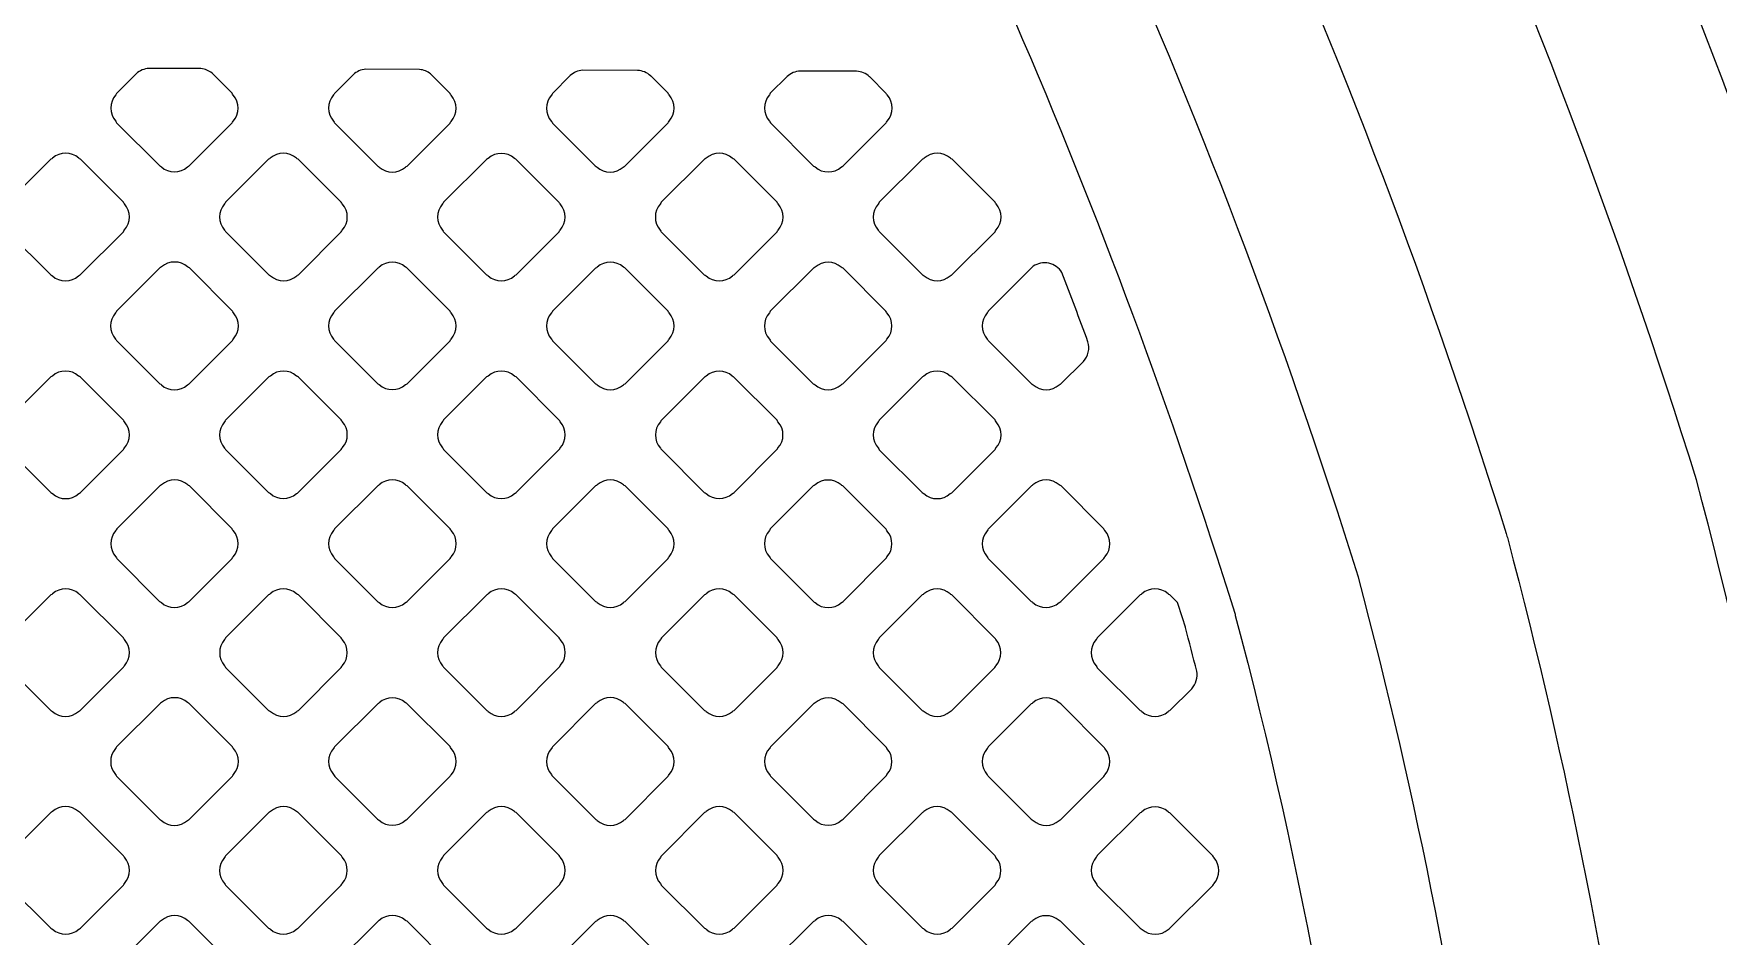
# Model space of a CAD drawing. Extents: x 0 to 248, y 0 to 175.
# Drawn here: x 90.812 to 92.479, y 138.831 to 139.725 of the extents above; entities that cross this region are included whole.
import ezdxf

# ---------------------------------------------------------------- set-up
doc = ezdxf.new("R2010")
doc.units = 0
doc.layers.add('gbr-dxf', color=7, linetype='Continuous')

msp = doc.modelspace()

# ---------------------------------------------------------------- linework, layer by layer
at = {"layer": 'gbr-dxf', "linetype": 'Continuous'}
for points in [[(89.1595, 143.3421), (90.7355, 141.766, -0.008796), (90.7372, 141.7644, -0.121203), (92.2687, 139.2299, -0.018451), (92.2702, 139.2246, -0.064075), (92.4499, 137.8593, -0.053804), (92.4513, 137.843), (92.4513, 132.3047, -0.007914)], [(92.2989, 132.3067), (92.2989, 137.8311, -0.053095), (92.2976, 137.8471, 0.064692), (92.1226, 139.1867, 0.121202), (90.6277, 141.6583, -0.008636), (90.6261, 141.6599), (89.0545, 143.2315, -0.013659)], [(91.9697, 142.8972, -0.195845), (94.1545, 137.5371, -0.014149), (94.1546, 137.5351), (94.1546, 135.853, -0.025288), (94.1545, 135.8492, 0.157439), (94.5628, 134.5893, 0.219385), (94.7483, 134.5038, -0.014355), (94.7503, 134.5037, -0.010806), (94.7589, 134.5039, -0.414223), (94.9621, 134.3007, -0.414223), (94.7589, 134.0975, -0.414223), (94.5557, 134.3007, -0.043561), (94.5587, 134.3358, -0.012185), (94.559, 134.3374, 0.044234), (94.563, 134.3803, -0.010298), (94.563, 134.3816, 0.140494), (94.526, 134.5108, -0.004442), (94.5028, 134.5423), (94.5026, 134.5425, -0.158008), (94.0783, 135.8515, -0.014071), (94.0784, 135.8534), (94.0784, 137.5331, -0.014135), (94.0783, 137.5351, 0.196009), (91.9132, 142.846, -0.019381)], [(91.7264, 142.7566, -0.122231), (93.6151, 139.6209, -0.016533), (93.6165, 139.6162, -0.065936), (93.8516, 137.847, -0.007748), (93.8516, 137.845), (93.8516, 132.8925, -0.009724), (93.8515, 132.8898, 0.160485), (94.0703, 132.2309, 0.174527), (94.2731, 132.1404, -0.014827), (94.2774, 132.1399, -0.386382), (94.4611, 131.9377, -0.414223), (94.2579, 131.7345, -0.395614), (94.0551, 131.9247, 0.115459), (94.0073, 132.0661, -0.01735), (93.9524, 132.1341), (93.9522, 132.1344, -0.1621), (93.6991, 132.8904, -0.007849), (93.6991, 132.8924, -0.011836), (93.6992, 132.8958), (93.6992, 137.843, -0.007677), (93.6992, 137.845, 0.065927), (93.47, 139.5743, 0.12221), (91.6203, 142.6472, -0.008815)], [(91.4664, 142.4932, -0.121858), (93.2587, 139.5196, -0.022069), (93.2607, 139.5133, -0.065749), (93.4818, 137.845, -0.007767), (93.4817, 137.8431), (93.4817, 132.7818, -0.007602)], [(93.3293, 132.7837), (93.3293, 137.845, -0.007567), (93.3294, 137.8469, 0.065523), (93.1145, 139.4701), (93.1142, 139.4709, 0.122078), (91.3569, 142.3872, -0.008495)], [(91.2289, 142.2558, -0.121762), (92.9373, 139.4227, -0.017203), (92.9386, 139.4178, -0.065092), (93.1459, 137.8524, -0.030142), (93.1462, 137.8433), (93.1462, 132.1955, -0.009892)], [(92.9938, 132.1982), (92.9938, 137.8384, -0.02253), (92.9935, 137.8452, 0.065449), (92.791, 139.3798, 0.121763), (91.1195, 142.1497, -0.008691)], [(90.0561, 142.05), (90.5258, 141.5804), (90.526, 141.5801), (90.5378, 141.5683, -0.015153), (90.5388, 141.5673, -0.049411), (91.278, 140.6646, -0.015167), (91.2787, 140.6634, -0.044505), (91.7812, 139.7398, -0.034066), (91.7827, 139.7368, -0.026409), (92.0002, 139.1512, -0.024232), (92.0008, 139.149, -0.038163), (92.1418, 138.3821, -0.027081), (92.1421, 138.3795, -0.011465), (92.1613, 138.1459, -0.02516), (92.1615, 138.1435, -0.014496), (92.1703, 137.8472, -0.020601), (92.1704, 137.8453), (92.1704, 137.8452, -0.012792), (92.1703, 137.8441, 0.025204), (92.1715, 137.8238, -0.038327), (92.1716, 137.82), (92.1716, 137.7219)], [(90.983, 142.0102, -0.121503), (92.603, 139.3263, -0.017805), (92.6044, 139.3212, -0.064579), (92.7979, 137.8566, -0.044012), (92.7987, 137.8433), (92.7987, 132.1821, -0.007811)], [(92.6463, 132.184), (92.6463, 137.8341, -0.03661), (92.6455, 137.8452, 0.065137), (92.4568, 139.2832, 0.121503), (90.8736, 141.9041, -0.008636)]]:
    msp.add_lwpolyline(points, format="xyb", dxfattribs=at)
for points in [[(90.8935, 139.6639, 0.379206), (90.8935, 139.6379, -0.092348), (90.8944, 139.6363), (90.9371, 139.5937, -0.088202), (90.9386, 139.5928, 0.37981), (90.9646, 139.5928, -0.095956), (90.9662, 139.5937), (91.0087, 139.6362, -0.096332), (91.0097, 139.6379, 0.379423), (91.0097, 139.6638, -0.099643), (91.0087, 139.6656), (90.9888, 139.6854, 0.153499), (90.9778, 139.69), (90.9263, 139.6902, 0.175054), (90.9138, 139.6849), (90.9138, 139.6848), (90.8944, 139.6655, -0.096195)], [(91.1089, 139.6379, -0.095862), (91.1098, 139.6363), (91.1526, 139.5936, -0.091916), (91.1541, 139.5926, 0.379422), (91.1801, 139.5926, -0.095956), (91.1817, 139.5936), (91.2243, 139.6361, -0.096111), (91.2252, 139.6378, 0.379679), (91.2252, 139.6637, -0.096475), (91.2243, 139.6654), (91.2049, 139.6847, 0.149482), (91.194, 139.6891), (91.1408, 139.6893, 0.175573), (91.1283, 139.6839), (91.1099, 139.6655, -0.096627), (91.1089, 139.6639, 0.379357)], [(91.3244, 139.6378, -0.104392), (91.3255, 139.636), (91.3678, 139.5937, -0.10046), (91.3695, 139.5926, 0.379451), (91.3955, 139.5926, -0.096117), (91.3971, 139.5936), (91.4398, 139.6363, -0.095895), (91.4408, 139.6379, 0.37915), (91.4408, 139.6639, -0.103999), (91.4398, 139.6657), (91.423, 139.6824, -0.068747), (91.4225, 139.6828, 0.179645), (91.4096, 139.6882, -0.036407), (91.4094, 139.6882), (91.3552, 139.6884, 0.171419), (91.3431, 139.6831), (91.3254, 139.6654, -0.096627), (91.3244, 139.6638, 0.379731)], [(91.54, 139.6639, 0.379206), (91.54, 139.638, -0.096625), (91.541, 139.6363), (91.5837, 139.5936, -0.092233), (91.5852, 139.5927, 0.37981), (91.6112, 139.5927, -0.095956), (91.6128, 139.5937), (91.6555, 139.6363, -0.096332), (91.6565, 139.6379, 0.379631), (91.6565, 139.6639, -0.096117), (91.6555, 139.6655), (91.6393, 139.6817, -0.042219), (91.639, 139.6819, 0.179205), (91.6262, 139.6873), (91.5708, 139.6875, -0.03691), (91.5705, 139.6875, 0.182027), (91.5575, 139.6821), (91.5575, 139.6821), (91.5409, 139.6656, -0.096405)], [(90.7857, 139.5301, -0.087784), (90.7866, 139.5286), (90.8294, 139.4858, -0.083651), (90.8308, 139.4849, 0.37981), (90.8568, 139.4849, -0.095956), (90.8584, 139.4859), (90.9011, 139.5286, -0.096332), (90.9021, 139.5303, 0.37981), (90.9021, 139.5562, -0.092348), (90.9011, 139.5578), (90.8586, 139.6004, -0.096111), (90.8569, 139.6014, 0.379731), (90.831, 139.6014, -0.096458), (90.8293, 139.6004), (90.7867, 139.5577, -0.096627), (90.7857, 139.5561, 0.379731)], [(91.0012, 139.5302, -0.087848), (91.0021, 139.5287), (91.0448, 139.486, -0.10046), (91.0465, 139.485, 0.37981), (91.0725, 139.485, -0.096625), (91.0741, 139.486), (91.1166, 139.5285, -0.096111), (91.1176, 139.5301, 0.37981), (91.1176, 139.5561, -0.09253), (91.1166, 139.5577), (91.0739, 139.6004, -0.096423), (91.0723, 139.6013, 0.379731), (91.0463, 139.6013, -0.096458), (91.0447, 139.6003), (91.0021, 139.5578, -0.096627), (91.0012, 139.5562, 0.379731)], [(91.2167, 139.5301, -0.096475), (91.2177, 139.5284), (91.2603, 139.4859, -0.092289), (91.2618, 139.4849, 0.37981), (91.2878, 139.4849, -0.096625), (91.2894, 139.4859), (91.332, 139.5285, -0.096111), (91.333, 139.5301, 0.37981), (91.333, 139.5561, -0.083601), (91.3321, 139.5575), (91.2893, 139.6003, -0.088202), (91.2878, 139.6012, 0.379731), (91.2619, 139.6012, -0.096458), (91.2602, 139.6002), (91.2177, 139.5577, -0.096627), (91.2167, 139.5561, 0.379731)], [(91.4321, 139.5301, -0.096475), (91.4331, 139.5284), (91.4755, 139.4859, -0.108174), (91.4774, 139.4849, 0.37981), (91.5034, 139.4849, -0.096625), (91.505, 139.4859), (91.5477, 139.5285, -0.096332), (91.5486, 139.5301, 0.37981), (91.5486, 139.5561, -0.10047), (91.5476, 139.5578), (91.5051, 139.6003, -0.10399), (91.5033, 139.6013, 0.379731), (91.4774, 139.6013, -0.096458), (91.4757, 139.6003), (91.4331, 139.5577, -0.096627), (91.4321, 139.556, 0.379731)], [(91.6477, 139.5301, -0.083548), (91.6486, 139.5287), (91.6913, 139.486, -0.096328), (91.693, 139.485, 0.378897), (91.7189, 139.485, -0.096528), (91.7205, 139.4859), (91.7632, 139.5286, -0.095987), (91.7642, 139.5303, 0.378798), (91.7642, 139.5562, -0.096323), (91.7632, 139.5578), (91.7207, 139.6003, -0.100054), (91.719, 139.6013, 0.379778), (91.693, 139.6013, -0.096458), (91.6914, 139.6003), (91.6487, 139.5577, -0.096627), (91.6477, 139.556, 0.379357)], [(90.8933, 139.4483, 0.379249), (90.8934, 139.4224, -0.087848), (90.8943, 139.4209), (90.9372, 139.378, -0.083134), (90.9386, 139.3771, 0.379451), (90.9646, 139.3771, -0.096117), (90.9662, 139.3781), (91.009, 139.4208, -0.095895), (91.0099, 139.4225, 0.379201), (91.0099, 139.4484, -0.092636), (91.009, 139.45), (90.9663, 139.4927, -0.096627), (90.9646, 139.4937, 0.3795), (90.9387, 139.4937, -0.096614), (90.937, 139.4927), (90.8943, 139.45, -0.096195)], [(91.109, 139.4224, -0.095956), (91.11, 139.4208), (91.1526, 139.3782, -0.092126), (91.1542, 139.3773, 0.37981), (91.1801, 139.3773, -0.095956), (91.1818, 139.3782), (91.2243, 139.4207, -0.096332), (91.2252, 139.4224, 0.37981), (91.2252, 139.4483, -0.100285), (91.2242, 139.4501), (91.1817, 139.4926, -0.088207), (91.1802, 139.4936, 0.379731), (91.1542, 139.4936, -0.096723), (91.1526, 139.4926), (91.11, 139.45, -0.096857), (91.109, 139.4484, 0.379731)], [(91.3244, 139.4484, 0.37947), (91.3244, 139.4224, -0.100399), (91.3254, 139.4207), (91.368, 139.3781, -0.096627), (91.3697, 139.3771, 0.379451), (91.3956, 139.3771, -0.096117), (91.3973, 139.3781), (91.4398, 139.4206, -0.096206), (91.4408, 139.4223, 0.379201), (91.4408, 139.4482, -0.096458), (91.4398, 139.4499), (91.397, 139.4927, -0.083681), (91.3956, 139.4936, 0.379357), (91.3696, 139.4936, -0.096507), (91.368, 139.4926), (91.3254, 139.45, -0.096527)], [(91.54, 139.4483, 0.37947), (91.54, 139.4223, -0.108153), (91.541, 139.4204), (91.5833, 139.3782, -0.10442), (91.5851, 139.3772, 0.379237), (91.611, 139.3771, -0.096031), (91.6127, 139.3781), (91.6554, 139.4208, -0.096206), (91.6563, 139.4224, 0.378798), (91.6563, 139.4483, -0.104256), (91.6553, 139.4501), (91.613, 139.4924, -0.108029), (91.6111, 139.4935, 0.379313), (91.5852, 139.4935, -0.096507), (91.5835, 139.4925), (91.5409, 139.4499, -0.096423)], [(91.7554, 139.4224, -0.083262), (91.7563, 139.421), (91.7991, 139.3781, -0.096328), (91.8008, 139.3772, 0.379303), (91.8267, 139.3772, -0.096248), (91.8284, 139.3782), (91.8505, 139.4003), (91.8506, 139.4003, 0.265532), (91.8551, 139.4197, 0.00316), (91.8293, 139.4883, 0.41934), (91.8008, 139.4944), (91.7564, 139.45, -0.096328), (91.7554, 139.4483, 0.378964)], [(90.7857, 139.3147, -0.10047), (90.7867, 139.313), (90.8293, 139.2704, -0.096111), (90.8309, 139.2694, 0.37981), (90.8569, 139.2694, -0.095956), (90.8585, 139.2704), (90.9011, 139.313, -0.096332), (90.9021, 139.3146, 0.37981), (90.9021, 139.3406, -0.096723), (90.9011, 139.3422), (90.8585, 139.3848, -0.100824), (90.8568, 139.3858, 0.379731), (90.8308, 139.3858, -0.096723), (90.8292, 139.3849), (90.7867, 139.3423, -0.096627), (90.7857, 139.3407, 0.379731)], [(91.0012, 139.3405, 0.37947), (91.0012, 139.3145, -0.083226), (91.002, 139.3132), (91.0447, 139.2705, -0.096111), (91.0464, 139.2695, 0.379308), (91.0723, 139.2695, -0.09601), (91.074, 139.2704), (91.1166, 139.3131, -0.096227), (91.1176, 139.3147, 0.379422), (91.1176, 139.3407, -0.096458), (91.1166, 139.3423), (91.0742, 139.3848, -0.100519), (91.0724, 139.3858, 0.379357), (91.0465, 139.3858, -0.096507), (91.0448, 139.3849), (91.0021, 139.3422, -0.096527)], [(91.2167, 139.3147, -0.092348), (91.2177, 139.3131), (91.2605, 139.2703, -0.088202), (91.262, 139.2694, 0.37981), (91.2879, 139.2694, -0.095956), (91.2896, 139.2704), (91.3322, 139.313, -0.096332), (91.3331, 139.3146, 0.37981), (91.3331, 139.3406, -0.087784), (91.3322, 139.3421), (91.2894, 139.3849, -0.092233), (91.2878, 139.3858, 0.379731), (91.2619, 139.3858, -0.096458), (91.2602, 139.3849), (91.2177, 139.3423, -0.096627), (91.2167, 139.3407, 0.379731)], [(91.4322, 139.3145, -0.09253), (91.4332, 139.313), (91.4756, 139.2705, -0.104803), (91.4774, 139.2695, 0.379237), (91.5034, 139.2695, -0.096031), (91.505, 139.2704), (91.5475, 139.313, -0.095916), (91.5485, 139.3146, 0.379465), (91.5485, 139.3406, -0.087784), (91.5476, 139.342), (91.5049, 139.3847, -0.092233), (91.5033, 139.3857, 0.379731), (91.4774, 139.3857, -0.096458), (91.4757, 139.3847), (91.4332, 139.3422, -0.096857), (91.4322, 139.3405, 0.379731)], [(91.6476, 139.3405, 0.378889), (91.6476, 139.3146, -0.096259), (91.6486, 139.3129), (91.6911, 139.2704, -0.108029), (91.6929, 139.2694, 0.379639), (91.7189, 139.2694, -0.095956), (91.7205, 139.2703), (91.7632, 139.313, -0.096111), (91.7641, 139.3146, 0.379451), (91.7642, 139.3406, -0.100588), (91.7632, 139.3423), (91.7206, 139.3848, -0.103923), (91.7188, 139.3858, 0.378645), (91.6929, 139.3858, -0.096355), (91.6913, 139.3849), (91.6485, 139.3421, -0.096206)], [(90.8935, 139.2069, -0.104392), (90.8946, 139.2051), (90.9369, 139.1627, -0.10046), (90.9386, 139.1617, 0.37981), (90.9646, 139.1617, -0.096625), (90.9662, 139.1627), (91.0087, 139.2052, -0.096111), (91.0097, 139.2069, 0.37981), (91.0097, 139.2328, -0.108195), (91.0087, 139.2347), (90.9663, 139.2771, -0.096857), (90.9647, 139.278, 0.379731), (90.9387, 139.278, -0.096458), (90.937, 139.2771), (90.8945, 139.2345, -0.096627), (90.8935, 139.2329, 0.379731)], [(91.1089, 139.2328, 0.379249), (91.1089, 139.2069, -0.092348), (91.1099, 139.2053), (91.1527, 139.1625, -0.088202), (91.1542, 139.1616, 0.379308), (91.1801, 139.1616, -0.09601), (91.1817, 139.1626), (91.2244, 139.2052, -0.096227), (91.2254, 139.2069, 0.379422), (91.2254, 139.2328, -0.104293), (91.2243, 139.2346), (91.1817, 139.2772, -0.092289), (91.1802, 139.2782, 0.3795), (91.1542, 139.2782, -0.096614), (91.1526, 139.2772), (91.1099, 139.2345, -0.096195)], [(91.3246, 139.2069, -0.10047), (91.3256, 139.2052), (91.3681, 139.1627, -0.096627), (91.3697, 139.1618, 0.379237), (91.3957, 139.1617, -0.095506), (91.3973, 139.1627), (91.4398, 139.2052, -0.095585), (91.4408, 139.2069, 0.379465), (91.4408, 139.2328, -0.096625), (91.4398, 139.2345), (91.3973, 139.277, -0.100151), (91.3956, 139.278, 0.379731), (91.3696, 139.278, -0.096458), (91.368, 139.277), (91.3256, 139.2345, -0.096627), (91.3246, 139.2329, 0.379731)], [(91.54, 139.2329, 0.37947), (91.54, 139.2069, -0.104392), (91.541, 139.2051), (91.5835, 139.1626, -0.100151), (91.5852, 139.1616, 0.37981), (91.6112, 139.1616, -0.095956), (91.6128, 139.1626), (91.6553, 139.2051, -0.096332), (91.6563, 139.2068, 0.379308), (91.6563, 139.2327, -0.092052), (91.6554, 139.2343), (91.6126, 139.277, -0.096328), (91.611, 139.278, 0.379), (91.5851, 139.278, -0.095968), (91.5834, 139.277), (91.5409, 139.2345, -0.096423)], [(91.7554, 139.2068, -0.09601), (91.7564, 139.2051), (91.7988, 139.1627, -0.107982), (91.8007, 139.1616, 0.378897), (91.8266, 139.1616, -0.095862), (91.8282, 139.1626), (91.8709, 139.2053, -0.095916), (91.8719, 139.2069, 0.379465), (91.8718, 139.2329, -0.10047), (91.8708, 139.2346), (91.8285, 139.277, -0.10399), (91.8267, 139.278, 0.3795), (91.8007, 139.278, -0.096259), (91.7991, 139.277), (91.7564, 139.2343, -0.096227), (91.7554, 139.2327, 0.378699)], [(90.7857, 139.0991, -0.095956), (90.7867, 139.0974), (90.8292, 139.0548, -0.092126), (90.8308, 139.0539, 0.37981), (90.8568, 139.0539, -0.095956), (90.8584, 139.0549), (90.9011, 139.0976, -0.096332), (90.9021, 139.0992, 0.37981), (90.9021, 139.1252, -0.084073), (90.9012, 139.1266), (90.8584, 139.1694, -0.088105), (90.8569, 139.1703, 0.379731), (90.831, 139.1703, -0.096723), (90.8293, 139.1693), (90.7867, 139.1267, -0.096857), (90.7857, 139.125, 0.379731)], [(91.0012, 139.0992, -0.095956), (91.0021, 139.0975), (91.0446, 139.055, -0.108029), (91.0465, 139.054, 0.37981), (91.0725, 139.054, -0.096458), (91.0741, 139.0549), (91.1166, 139.0974, -0.096423), (91.1176, 139.0991, 0.37981), (91.1176, 139.125, -0.100399), (91.1166, 139.1268), (91.0741, 139.1693, -0.104691), (91.0723, 139.1703, 0.379731), (91.0463, 139.1703, -0.096723), (91.0447, 139.1693), (91.0021, 139.1268, -0.096857), (91.0012, 139.1251, 0.379731)], [(91.2167, 139.125, 0.379249), (91.2167, 139.0991, -0.087748), (91.2176, 139.0976), (91.2604, 139.0548, -0.083134), (91.2618, 139.0539, 0.379092), (91.2878, 139.0538, -0.095527), (91.2894, 139.0548), (91.3322, 139.0976, -0.096206), (91.3332, 139.0993, 0.37829), (91.3332, 139.1251, -0.092023), (91.3322, 139.1267), (91.2896, 139.1694, -0.095895), (91.288, 139.1703, 0.379116), (91.262, 139.1703, -0.096614), (91.2604, 139.1694), (91.2177, 139.1266, -0.096539)], [(91.4322, 139.1251, 0.379605), (91.4322, 139.0991, -0.087748), (91.4331, 139.0977), (91.4758, 139.055, -0.10046), (91.4775, 139.054, 0.37981), (91.5035, 139.054, -0.096625), (91.5052, 139.0549), (91.5477, 139.0974, -0.096111), (91.5486, 139.0991, 0.37981), (91.5486, 139.125, -0.09253), (91.5477, 139.1266), (91.505, 139.1693, -0.096423), (91.5033, 139.1703, 0.379297), (91.4774, 139.1703, -0.096367), (91.4758, 139.1693), (91.4332, 139.1268, -0.096423)], [(91.6477, 139.0991, -0.092052), (91.6486, 139.0975), (91.6912, 139.055, -0.103973), (91.693, 139.0539, 0.378952), (91.7189, 139.0539, -0.095866), (91.7205, 139.0549), (91.7631, 139.0975, -0.095916), (91.764, 139.0991, 0.379422), (91.764, 139.125, -0.087784), (91.7631, 139.1265), (91.7204, 139.1692, -0.092233), (91.7189, 139.1702, 0.379731), (91.6929, 139.1702, -0.096458), (91.6912, 139.1692), (91.6487, 139.1266, -0.096627), (91.6477, 139.125, 0.379357)], [(91.8632, 139.1251, 0.379605), (91.8632, 139.0991, -0.108153), (91.8642, 139.0972), (91.9066, 139.0548, -0.10399), (91.9084, 139.0538, 0.379423), (91.9344, 139.0538, -0.095506), (91.936, 139.0548), (91.9577, 139.0764, 0.237243), (91.9627, 139.0937, 0.002272), (91.9514, 139.1371), (91.9514, 139.1373, 0.00119), (91.9437, 139.1618), (91.9362, 139.1692, -0.107982), (91.9343, 139.1703, 0.379421), (91.9084, 139.1703, -0.096614), (91.9067, 139.1693), (91.8642, 139.1267, -0.096328)], [(90.8934, 138.9914, -0.096625), (90.8943, 138.9897), (90.937, 138.947, -0.092233), (90.9386, 138.9461, 0.37981), (90.9646, 138.9461, -0.095956), (90.9662, 138.947), (91.0089, 138.9898, -0.096111), (91.0099, 138.9914, 0.37981), (91.0099, 139.0174, -0.083792), (91.009, 139.0188), (90.9661, 139.0617, -0.088334), (90.9646, 139.0626, 0.379731), (90.9387, 139.0626, -0.096458), (90.937, 139.0616), (90.8943, 139.019, -0.096627), (90.8934, 139.0173, 0.379731)], [(91.109, 138.9914, -0.104392), (91.1101, 138.9896), (91.1524, 138.9472, -0.100151), (91.1542, 138.9462, 0.379308), (91.1801, 138.9462, -0.09601), (91.1818, 138.9472), (91.2243, 138.9897, -0.096227), (91.2253, 138.9913, 0.378952), (91.2253, 139.0173, -0.107677), (91.2242, 139.0191), (91.1818, 139.0616, -0.096527), (91.1802, 139.0625, 0.37947), (91.1542, 139.0625, -0.096458), (91.1526, 139.0615), (91.11, 139.019, -0.096627), (91.109, 139.0174, 0.379731)], [(91.3244, 139.0173, 0.37947), (91.3244, 138.9914, -0.091954), (91.3254, 138.9898), (91.3682, 138.947, -0.087638), (91.3697, 138.9461, 0.379451), (91.3956, 138.9461, -0.096117), (91.3973, 138.9471), (91.4399, 138.9897, -0.095895), (91.4409, 138.9914, 0.379201), (91.4409, 139.0173, -0.104765), (91.4399, 139.0191), (91.3973, 139.0617, -0.092898), (91.3957, 139.0626, 0.379357), (91.3698, 139.0627, -0.096507), (91.3681, 139.0617), (91.3254, 139.019, -0.096527)], [(91.5401, 138.9914, -0.099964), (91.5411, 138.9897), (91.5836, 138.9472, -0.096627), (91.5852, 138.9462, 0.379237), (91.6112, 138.9462, -0.09601), (91.6128, 138.9472), (91.6553, 138.9897, -0.096227), (91.6563, 138.9914, 0.379465), (91.6563, 139.0173, -0.096458), (91.6553, 139.019), (91.6129, 139.0614, -0.100824), (91.6111, 139.0624, 0.379731), (91.5852, 139.0624, -0.096723), (91.5835, 139.0615), (91.5411, 139.019, -0.096857), (91.5401, 139.0174, 0.379731)], [(91.7554, 139.0173, 0.379605), (91.7554, 138.9913, -0.092348), (91.7564, 138.9898), (91.799, 138.9472, -0.10399), (91.8008, 138.9461, 0.37981), (91.8267, 138.9461, -0.095956), (91.8284, 138.9471), (91.8709, 138.9896, -0.096332), (91.8718, 138.9913, 0.37981), (91.8718, 139.0172, -0.087784), (91.8709, 139.0187), (91.8281, 139.0615, -0.092233), (91.8266, 139.0625, 0.379297), (91.8006, 139.0625, -0.096367), (91.799, 139.0615), (91.7564, 139.0189, -0.096328)], [(90.7857, 138.8837, -0.092348), (90.7866, 138.8821), (90.8294, 138.8393, -0.088202), (90.8309, 138.8384, 0.37981), (90.8569, 138.8384, -0.095956), (90.8585, 138.8393), (90.9011, 138.8819, -0.096111), (90.9021, 138.8836, 0.37981), (90.9021, 138.9096, -0.088014), (90.9012, 138.911), (90.8584, 138.9538, -0.092233), (90.8568, 138.9548, 0.379731), (90.8308, 138.9548, -0.096458), (90.8292, 138.9538), (90.7867, 138.9113, -0.096627), (90.7857, 138.9096, 0.379731)], [(91.0012, 138.8835, -0.092348), (91.0021, 138.8819), (91.0446, 138.8395, -0.10442), (91.0464, 138.8384, 0.379237), (91.0723, 138.8384, -0.096031), (91.074, 138.8394), (91.1166, 138.882, -0.096227), (91.1176, 138.8837, 0.379465), (91.1176, 138.9096, -0.088014), (91.1167, 138.9111), (91.074, 138.9538, -0.092289), (91.0724, 138.9548, 0.379731), (91.0465, 138.9548, -0.096475), (91.0448, 138.9538), (91.0021, 138.9111, -0.096627), (91.0012, 138.9095, 0.379731)], [(91.2167, 138.9096, 0.379605), (91.2167, 138.8836, -0.10047), (91.2177, 138.8819), (91.2603, 138.8393, -0.096111), (91.262, 138.8384, 0.37981), (91.2879, 138.8384, -0.095956), (91.2896, 138.8393), (91.3322, 138.8819, -0.096332), (91.3331, 138.8836, 0.37981), (91.3331, 138.9096, -0.096723), (91.3322, 138.9112), (91.2896, 138.9538, -0.100519), (91.2879, 138.9548, 0.379297), (91.2619, 138.9548, -0.096217), (91.2603, 138.9538), (91.2177, 138.9113, -0.096527)], [(91.4322, 138.9095, 0.37947), (91.4322, 138.8835, -0.083235), (91.4331, 138.8821), (91.4758, 138.8394, -0.096332), (91.4774, 138.8384, 0.379308), (91.5034, 138.8384, -0.095862), (91.505, 138.8394), (91.5477, 138.8821, -0.095916), (91.5487, 138.8837, 0.379422), (91.5486, 138.9096, -0.096723), (91.5477, 138.9113), (91.5052, 138.9538, -0.100519), (91.5035, 138.9548, 0.379357), (91.4775, 138.9548, -0.096507), (91.4759, 138.9538), (91.4332, 138.9111, -0.096527)], [(91.6477, 138.8837, -0.087248), (91.6486, 138.8822), (91.6914, 138.8394, -0.099727), (91.6931, 138.8384, 0.379422), (91.719, 138.8384, -0.096625), (91.7207, 138.8394), (91.7632, 138.8819, -0.096111), (91.7641, 138.8836, 0.37981), (91.7641, 138.9095, -0.09253), (91.7632, 138.9111), (91.7205, 138.9538, -0.096627), (91.7189, 138.9548, 0.379357), (91.6929, 138.9548, -0.096355), (91.6913, 138.9538), (91.6487, 138.9112, -0.096423), (91.6477, 138.9096, 0.379)], [(91.8633, 138.8836, -0.104392), (91.8643, 138.8818), (91.9068, 138.8393, -0.100476), (91.9086, 138.8383, 0.37981), (91.9345, 138.8383, -0.095973), (91.9362, 138.8393), (91.9787, 138.8818, -0.096332), (91.9796, 138.8834, 0.37981), (91.9796, 138.9094, -0.092348), (91.9787, 138.9109), (91.936, 138.9536, -0.096111), (91.9344, 138.9546, 0.379731), (91.9084, 138.9546, -0.096458), (91.9067, 138.9536), (91.8643, 138.9112, -0.096627), (91.8633, 138.9096, 0.379731)], [(90.8935, 138.7758, -0.092348), (90.8944, 138.7743), (90.9371, 138.7316, -0.088334), (90.9386, 138.7307, 0.379237), (90.9646, 138.7306, -0.096031), (90.9662, 138.7316), (91.0089, 138.7742, -0.096227), (91.0098, 138.7759, 0.379465), (91.0098, 138.8018, -0.088014), (91.0089, 138.8033), (90.9662, 138.846, -0.092289), (90.9646, 138.847, 0.379731), (90.9387, 138.847, -0.096475), (90.937, 138.846), (90.8945, 138.8035, -0.096627), (90.8935, 138.8018, 0.379731)], [(91.1089, 138.7759, -0.099643), (91.1099, 138.7742), (91.1525, 138.7315, -0.096227), (91.1542, 138.7306, 0.378952), (91.1801, 138.7305, -0.095866), (91.1817, 138.7315), (91.2244, 138.7742, -0.096227), (91.2254, 138.7758, 0.379191), (91.2254, 138.8018, -0.096259), (91.2244, 138.8034), (91.1816, 138.8463, -0.083081), (91.1802, 138.8471, 0.378699), (91.1542, 138.8471, -0.095968), (91.1526, 138.8462), (91.1099, 138.8034, -0.096527), (91.1089, 138.8018, 0.379)], [(91.3246, 138.7759, -0.108153), (91.3256, 138.774), (91.3679, 138.7317, -0.10442), (91.3697, 138.7307, 0.379237), (91.3957, 138.7307, -0.096031), (91.3973, 138.7317), (91.4398, 138.7742, -0.095916), (91.4408, 138.7758, 0.379465), (91.4408, 138.8018, -0.104765), (91.4398, 138.8036), (91.3975, 138.8459, -0.108515), (91.3956, 138.8469, 0.379731), (91.3696, 138.8469, -0.096458), (91.368, 138.8459), (91.3256, 138.8035, -0.096627), (91.3246, 138.8019, 0.379731)], [(91.5399, 138.7758, -0.082704), (91.5408, 138.7744), (91.5836, 138.7316, -0.095585), (91.5853, 138.7306, 0.379191), (91.6112, 138.7306, -0.096117), (91.6128, 138.7316), (91.6555, 138.7742, -0.095895), (91.6565, 138.7759, 0.379201), (91.6565, 138.8018, -0.096723), (91.6555, 138.8035), (91.6129, 138.8461, -0.100519), (91.6112, 138.8471, 0.379297), (91.5852, 138.8471, -0.096367), (91.5836, 138.8461), (91.5409, 138.8034, -0.096328), (91.5399, 138.8018, 0.378964)], [(91.7556, 138.7759, -0.099964), (91.7566, 138.7742), (91.7992, 138.7316, -0.096332), (91.8009, 138.7306, 0.379451), (91.8268, 138.7306, -0.096117), (91.8285, 138.7316), (91.871, 138.7741, -0.095796), (91.872, 138.7757, 0.378779), (91.872, 138.8017, -0.09601), (91.871, 138.8033), (91.8284, 138.8459, -0.100093), (91.8266, 138.8469, 0.37947), (91.8007, 138.8469, -0.096723), (91.799, 138.8459), (91.7566, 138.8035, -0.096857), (91.7556, 138.8019, 0.379731)]]:
    msp.add_lwpolyline(points, format="xyb", close=True, dxfattribs=at)

doc.saveas('drawing.dxf')
